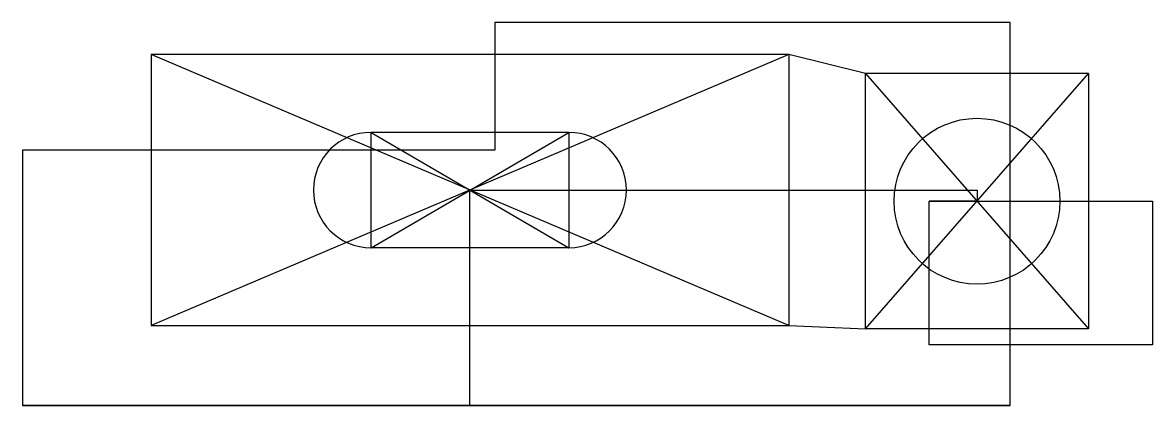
# Model space of a CAD drawing. Header units: millimetres. Extents: x 59.1 to 94.5, y -8 to 4.
import ezdxf

# ---------------------------------------------------------------- set-up
doc = ezdxf.new("R2010")
doc.units = ezdxf.units.MM
doc.layers.get('0').update_dxf_attribs({"linetype": 'CONTINUOUS'})

msp = doc.modelspace()

# ---------------------------------------------------------------- linework, layer by layer
for p, q in [((83.136, 3), (63.136, 3)), ((83.136, 3), (63.136, -5.5)), ((92.536, 2.4), (92.536, -5.6)), ((73.136, -3), (73.136, -1.25)), ((73.136, -1.25), (89.036, -1.25)), ((89.036, -1.25), (89.036, -1.6)), ((89.036, -1.6), (87.536, -1.6)), ((73.136, -8), (73.136, -3)), ((90.072, -8), (59.108, -8))]:
    msp.add_line(p, q)
for points in [[(72.294, 0), (59.108, 0), (59.108, -8), (90.072, -8), (90.072, 4), (73.919, 4), (73.919, 0)], [(92.536, -5.6), (85.536, -5.6), (92.536, 2.4), (85.536, 2.4), (83.136, 3), (83.136, -5.5), (63.136, 3), (63.136, -5.5), (83.136, -5.5), (85.536, -5.6), (85.536, 2.4)], [(87.536, -1.6), (94.536, -1.6), (94.536, -6.1), (87.536, -6.1)]]:
    msp.add_lwpolyline(points, close=True)
for points in [[(70.036, -3.058), (70.036, 0.558, 1)], [(76.236, -3.058), (70.036, -3.058), (76.236, 0.558), (76.236, -3.058, 1), (76.236, 0.558), (70.036, 0.558)]]:
    msp.add_lwpolyline(points, format="xyb", close=True)
msp.add_circle((89.036, -1.6), 2.6)

doc.saveas('drawing.dxf')
